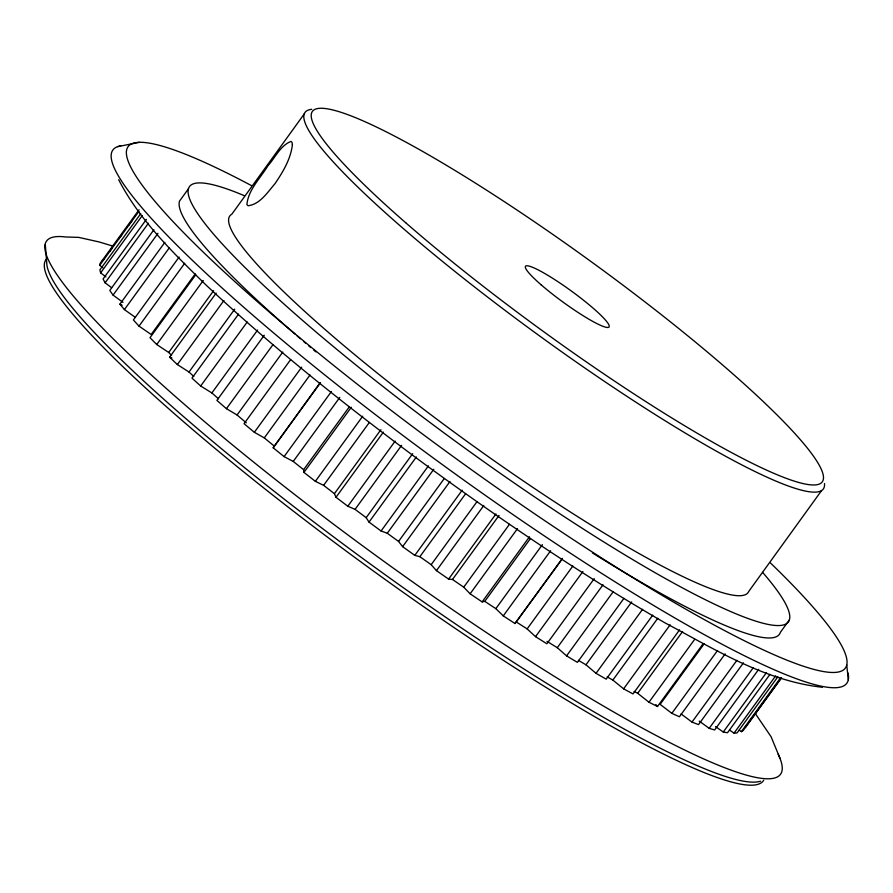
<?xml version="1.0" encoding="UTF-8"?>
<svg xmlns="http://www.w3.org/2000/svg" width="893" height="893" viewBox="0 0 893 893"><rect width="100%" height="100%" fill="white"/><g stroke="black" fill="none" stroke-linecap="round" stroke-linejoin="round"><path stroke-width="1.34" d="M530.498 538.457L484.776 601.346L482.142 601.893A397.631 53.346 36 0 1 470.12 593.8L463.735 587.181L452.483 579.479L448.61 579.088A397.631 53.346 36 0 1 436.443 570.638L431.185 564.689L419.866 556.696L414.798 555.368A397.631 53.346 36 0 1 402.62 546.65L398.546 541.437L387.272 533.244L381.077 531A397.631 53.346 36 0 1 369.021 522.104L366.175 517.672L355.068 509.367L347.812 506.231A397.631 53.346 36 0 1 336.014 497.267L334.417 493.673L323.612 485.346L315.363 481.338A397.631 53.346 36 0 1 303.944 472.397L303.62 469.696L293.239 461.435L284.097 456.613A397.631 53.346 36 0 1 273.18 447.795L319.861 383.108M304.502 113.578L231.823 214.208A320.319 42.976 36 0 0 460.208 436.476A320.319 42.976 36 0 0 748.736 591.445L821.415 490.804M139.04 209.755L100.239 263.201A397.631 53.346 36 0 0 99.703 265.299L102.74 267.733M109.817 251.257L112.272 247.886M118.802 238.9L122.073 234.412M128.603 225.427L131.863 220.939M99.703 265.299L138.895 211.407M140.714 213.684L99.904 269.842A397.631 53.346 36 0 0 100.641 272.834L105.91 276.919M100.641 272.834L142.277 215.559M146.363 219.421L103.097 278.94A397.631 53.346 36 0 0 105.117 282.802L111.614 287.702M105.117 282.802L148.383 223.283M153.886 229.78L109.806 290.415A397.631 53.346 36 0 0 113.065 295.103L122.988 302.359M188.557 188.657L179.526 201.081A370.171 49.662 36 0 0 294.913 334.015M113.065 295.103L157.961 233.341M135.502 317.473L124.406 309.603A397.631 53.346 36 0 1 119.93 304.133L164.837 242.371M124.406 309.603L169.302 247.83M179.102 257.061L133.381 319.951A397.631 53.346 36 0 0 139.007 326.124L151.163 334.484L195.254 273.85M139.007 326.124L184.728 263.245M195.723 274.798L150.002 337.688A397.631 53.346 36 0 0 156.733 344.508L168.699 352.478L171.579 355.314M156.733 344.508L203.258 280.502M168.699 352.478L213.594 290.716M193.792 376.478L189.003 372.035L177.361 364.545A397.631 53.346 36 0 1 169.603 357.155L216.139 293.138M177.361 364.545L223.897 300.539M189.003 372.035L234.725 309.145M238.52 314.124L191.984 378.13A397.631 53.346 36 0 0 200.679 386.01L211.875 392.942L218.484 398.791M200.679 386.01L247.216 322.005M211.875 392.942L257.597 330.053M264.25 335.266L216.899 400.399A397.631 53.346 36 0 0 226.442 408.681L237.069 414.977L246.289 422.836M226.442 408.681L272.968 344.676M237.069 414.977L282.78 352.088M290.593 359.689L244.057 423.695A397.631 53.346 36 0 0 254.338 432.301L264.283 437.894L274.14 445.998M254.338 432.301L301.689 367.168M264.283 437.894L310.005 375.004M273.18 447.795L320.531 382.662M284.097 456.613L331.448 391.48M293.239 461.435L339.775 397.418M303.62 469.696L349.342 406.806M303.944 472.397L351.295 407.264M315.363 481.338L362.714 416.205M323.612 485.346L369.334 422.456M334.417 493.673L380.943 429.667M336.014 497.267L383.365 432.134M347.812 506.231L395.164 441.097M355.068 509.367L401.604 445.361M366.175 517.672L412.7 453.666M369.021 522.104L416.372 456.97M381.077 531L428.428 465.867M387.272 533.244L433.808 469.227M398.546 541.437L444.267 478.548M402.62 546.65L449.972 481.517M414.798 555.368L462.15 490.235M419.866 556.696L465.577 493.807M431.185 564.689L476.907 501.799M436.443 570.638L483.794 505.505M448.61 579.088L495.961 513.955M452.483 579.479L499.02 515.473M463.735 587.181L509.456 524.291M470.12 593.8L517.471 528.667M482.142 601.893L529.493 536.76M562.11 559.152L515.015 623.526A397.631 53.346 36 0 1 503.272 615.891L495.838 608.658L542.375 544.652M503.272 615.891L550.624 550.758M515.015 623.526L562.367 558.404M594.236 578.631L546.884 643.764A397.631 53.346 36 0 1 535.543 636.653L527.138 628.906L572.86 566.017M535.543 636.653L582.895 571.52M623.928 598.355L577.391 662.372A397.631 53.346 36 0 1 566.575 655.864L557.288 647.693L603.009 584.803M566.575 655.864L613.111 591.858M578.385 660.34L585.975 664.805L631.697 601.915M585.975 664.805L596.044 673.322L642.569 609.316M652.738 615.132L606.202 679.149A397.631 53.346 36 0 1 596.044 673.322M607.173 676.894L612.866 680.064L657.773 618.291M612.866 680.064L623.604 688.838L670.141 624.821M679.54 629.9L633.003 693.906A397.631 53.346 36 0 1 623.604 688.838M634.097 691.428L637.68 693.292L682.576 631.53M637.68 693.292L648.965 702.222L694.676 639.332M648.965 702.222A397.631 53.346 36 0 0 657.505 706.497L703.215 643.607M704.22 643.719L660.139 704.354L671.849 713.34A397.631 53.346 36 0 0 679.428 716.766L725.149 653.888M671.849 713.34L717.559 650.461M681.08 713.942L691.997 722.08L736.904 660.318M743.445 662.852L698.538 724.614A397.631 53.346 36 0 1 691.997 722.08M699.241 721.12L709.198 728.331L753.29 667.685M789.412 619.887L780.382 632.311A370.171 49.662 36 0 1 592.461 552.934M758.726 669.315L714.634 729.961A397.631 53.346 36 0 1 709.198 728.331M715.494 726.567L723.263 732.026L766.529 672.507M769.989 674.327L727.527 732.718A397.631 53.346 36 0 1 723.263 732.026M729.637 730.139L734.035 733.131L775.671 675.856M777.903 676.738L737.082 732.885A397.631 53.346 36 0 1 734.035 733.131M739.237 730.206L741.402 731.635L780.582 677.731M781.196 678.133L745.275 727.538A397.631 53.346 36 0 0 745.677 726.176M781.565 677.675L743.199 730.452A397.631 53.346 36 0 1 741.402 731.635M117.642 146.664L139.431 142.311M822.431 687.275C765.234 681.013 714.668 649.166 664.805 622.756C581.008 574.322 500.85 519.86 422.769 462.753C347.645 407.007 274.118 348.85 205.837 284.834C173.376 252.998 139.743 220.56 118.657 179.694M112.116 245.854L98.978 241.914L78.696 237.382L65.602 236.98A453.611 60.858 36 0 0 379.815 558.382A453.611 60.858 36 0 0 778.171 754.261M169.603 357.155L171.936 357.926M119.93 304.133L122.151 305.272M546.985 641.353L557.288 647.693M516.4 622.041L527.138 628.906M484.776 601.346L495.838 608.658M655.875 704.588L657.505 706.497M755.378 713.663L771.105 736.77L779.98 758.324M846.72 664.883L848.35 679.919M45.32 244.582L46.916 265.188A443.33 59.474 36 0 0 378.9 570.225A443.33 59.474 36 0 0 760.568 781.196M763.727 780.214A443.33 59.474 36 0 1 368.787 567.658A443.33 59.474 36 0 1 46.838 258.657M762.6 572.368A370.171 49.662 36 0 1 659.536 575.226A370.171 49.662 36 0 1 274.486 295.427A370.171 49.662 36 0 1 244.09 195.589M315.899 351.909A370.171 49.662 36 0 1 313.823 350.156M310.719 347.544A370.171 49.662 36 0 1 308.677 345.803M305.629 343.213A370.171 49.662 36 0 1 303.609 341.506M300.394 338.748A370.171 49.662 36 0 1 297.09 335.902M770.559 563.048A443.33 59.474 36 0 1 713.116 624.441A443.33 59.474 36 0 1 210.101 258.68A443.33 59.474 36 0 1 251.469 185.599M848.06 672.987A453.611 60.858 36 0 1 448.186 468.836A453.611 60.858 36 0 1 120.722 145.849M824.485 483.526A320.319 42.976 36 0 1 535.465 332.944A320.319 42.976 36 0 1 311.735 109.326M102.304 260.298A397.631 53.346 36 0 1 102.851 259.863M103.454 259.472A397.631 53.346 36 0 1 104.101 259.115M292.391 144.822C290.683 159.155 282.914 171.981 274.955 183.712C267.632 192.174 260.064 204.307 248.098 205.758L246.903 204.586C248.232 189.785 260.365 178.22 267.811 165.953C275.133 157.804 280.413 145.459 291.018 141.407L292.067 142.478L292.391 144.822M541.125 284.8A51.66 6.932 36 0 0 608.78 327.229A51.66 6.932 36 0 0 551.863 277.79A51.66 6.932 36 0 0 541.125 284.8M406.36 223.306A315.151 42.284 36 0 0 820.276 483.604A315.151 42.284 36 0 0 475.132 182.92A315.151 42.284 36 0 0 406.36 223.306"/></g></svg>
